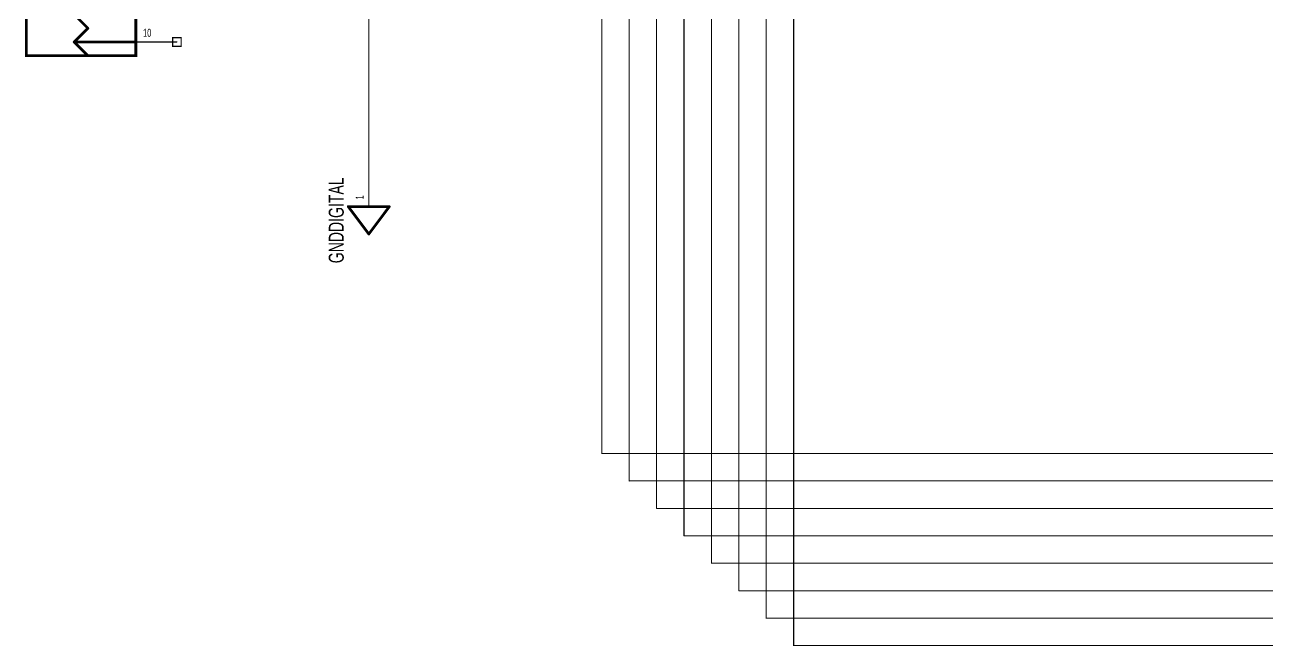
# Model space of a CAD drawing. Extents: x 0 to 23.8, y -0.1 to 21.2.
# Drawn here: x 2.245 to 6.778, y 4.807 to 7.071 of the extents above; entities that cross this region are included whole.
import ezdxf
from ezdxf.enums import TextEntityAlignment as Align

# ---------------------------------------------------------------- set-up
doc = ezdxf.new("R2010")
doc.units = 0
for name, color, linetype in [('Element', 253, 'CONTINUOUS'), ('Net', 50, 'CONTINUOUS'), ('Pin', 50, 'CONTINUOUS')]:
    doc.layers.add(name, color=color, linetype=linetype)

msp = doc.modelspace()

# ---------------------------------------------------------------- linework, layer by layer
at = {"layer": 'Element', "linetype": 'CONTINUOUS', "const_width": 0.0098}
for points in [[(2.25, 7.9591), (2.65, 7.9591), (2.65, 6.9591), (2.25, 6.9591), (2.25, 7.9591)], [(2.425, 7.1091), (2.475, 7.0591)], [(2.425, 7.0091), (2.475, 7.0591)], [(2.425, 7.0091), (2.475, 6.9591)], [(2.425, 7.0091), (2.65, 7.0091)], [(3.425, 6.4091), (3.575, 6.4091)], [(3.425, 6.4091), (3.5, 6.3091)], [(3.5, 6.3091), (3.575, 6.4091)]]:
    msp.add_lwpolyline(points, dxfattribs=at)
at = {"layer": 'Element', "linetype": 'CONTINUOUS', "const_width": 0.0049}
for points in [[(2.4725, 7.0591, 1), (2.4775, 7.0591, 1), (2.4725, 7.0591, 1)], [(2.4725, 7.0591, 1), (2.4775, 7.0591, 1), (2.4725, 7.0591, 1)], [(2.4225, 7.0091, 1), (2.4275, 7.0091, 1), (2.4225, 7.0091, 1)], [(2.4225, 7.0091, 1), (2.4275, 7.0091, 1), (2.4225, 7.0091, 1)], [(2.4225, 7.0091, 1), (2.4275, 7.0091, 1), (2.4225, 7.0091, 1)], [(2.6475, 7.0091, 1), (2.6525, 7.0091, 1), (2.6475, 7.0091, 1)], [(2.4725, 6.9591, 1), (2.4775, 6.9591, 1), (2.4725, 6.9591, 1)], [(3.4225, 6.4091, 1), (3.4275, 6.4091, 1), (3.4225, 6.4091, 1)], [(3.4225, 6.4091, 1), (3.4275, 6.4091, 1), (3.4225, 6.4091, 1)], [(3.5725, 6.4091, 1), (3.5775, 6.4091, 1), (3.5725, 6.4091, 1)], [(3.5725, 6.4091, 1), (3.5775, 6.4091, 1), (3.5725, 6.4091, 1)], [(3.4975, 6.3091, 1), (3.5025, 6.3091, 1), (3.4975, 6.3091, 1)], [(3.4975, 6.3091, 1), (3.5025, 6.3091, 1), (3.4975, 6.3091, 1)]]:
    msp.add_lwpolyline(points, format="xyb", dxfattribs=at)
at = {"layer": 'Net', "linetype": 'CONTINUOUS', "const_width": 0.0039}
for points in [[(5.05, 11.7591), (5.05, 4.8091)], [(4.85, 11.6591), (4.85, 5.0091)], [(4.65, 11.5591), (4.65, 5.2091)], [(4.45, 11.4591), (4.45, 5.4091)], [(4.35, 9.2591), (4.35, 5.5091)], [(4.55, 9.1591), (4.55, 5.3091)], [(4.75, 9.0591), (4.75, 5.1091)], [(4.95, 8.9591), (4.95, 4.9091)], [(3.5, 7.9091), (3.5, 6.5591)], [(4.35, 5.5091), (7.9, 5.5091)], [(4.45, 5.4091), (8, 5.4091)], [(4.55, 5.3091), (8.1, 5.3091)], [(4.65, 5.2091), (8.2, 5.2091)], [(4.75, 5.1091), (8.3, 5.1091)], [(4.85, 5.0091), (8.4, 5.0091)], [(4.95, 4.9091), (8.5, 4.9091)], [(5.05, 4.8091), (8.6, 4.8091)]]:
    msp.add_lwpolyline(points, dxfattribs=at)
at = {"layer": 'Net', "linetype": 'CONTINUOUS', "const_width": 0.002}
for points in [[(3.499, 6.5591, 1), (3.501, 6.5591, 1), (3.499, 6.5591, 1)], [(4.349, 5.5091, 1), (4.351, 5.5091, 1), (4.349, 5.5091, 1)], [(4.349, 5.5091, 1), (4.351, 5.5091, 1), (4.349, 5.5091, 1)], [(4.449, 5.4091, 1), (4.451, 5.4091, 1), (4.449, 5.4091, 1)], [(4.449, 5.4091, 1), (4.451, 5.4091, 1), (4.449, 5.4091, 1)], [(4.549, 5.3091, 1), (4.551, 5.3091, 1), (4.549, 5.3091, 1)], [(4.549, 5.3091, 1), (4.551, 5.3091, 1), (4.549, 5.3091, 1)], [(4.649, 5.2091, 1), (4.651, 5.2091, 1), (4.649, 5.2091, 1)], [(4.649, 5.2091, 1), (4.651, 5.2091, 1), (4.649, 5.2091, 1)], [(4.749, 5.1091, 1), (4.751, 5.1091, 1), (4.749, 5.1091, 1)], [(4.749, 5.1091, 1), (4.751, 5.1091, 1), (4.749, 5.1091, 1)], [(4.849, 5.0091, 1), (4.851, 5.0091, 1), (4.849, 5.0091, 1)], [(4.849, 5.0091, 1), (4.851, 5.0091, 1), (4.849, 5.0091, 1)], [(4.949, 4.9091, 1), (4.951, 4.9091, 1), (4.949, 4.9091, 1)], [(4.949, 4.9091, 1), (4.951, 4.9091, 1), (4.949, 4.9091, 1)], [(5.049, 4.8091, 1), (5.051, 4.8091, 1), (5.049, 4.8091, 1)], [(5.049, 4.8091, 1), (5.051, 4.8091, 1), (5.049, 4.8091, 1)]]:
    msp.add_lwpolyline(points, format="xyb", dxfattribs=at)
at = {"layer": 'Pin', "linetype": 'CONTINUOUS', "const_width": 0.0039}
for points in [[(2.7843, 7.0248), (2.8157, 7.0248), (2.8157, 6.9933), (2.7843, 6.9933), (2.7843, 7.0248)], [(2.65, 7.0091), (2.8, 7.0091)], [(3.5, 6.4091), (3.5, 6.5591)]]:
    msp.add_lwpolyline(points, dxfattribs=at)
at = {"layer": 'Pin', "linetype": 'CONTINUOUS', "const_width": 0.002}
for points in [[(2.649, 7.0091, 1), (2.651, 7.0091, 1), (2.649, 7.0091, 1)], [(2.799, 7.0091, 1), (2.801, 7.0091, 1), (2.799, 7.0091, 1)], [(3.499, 6.5591, 1), (3.501, 6.5591, 1), (3.499, 6.5591, 1)], [(3.499, 6.4091, 1), (3.501, 6.4091, 1), (3.499, 6.4091, 1)]]:
    msp.add_lwpolyline(points, format="xyb", dxfattribs=at)

# ---------------------------------------------------------------- texts
at = {"layer": 'Element', "width": 0.7}
msp.add_text('GNDDIGITAL', height=0.0547, rotation=90, dxfattribs=at).set_placement((3.425, 6.3591), align=Align.BOTTOM_CENTER)
at = {"layer": 'Pin', "width": 0.7}
msp.add_text('10', height=0.0292, dxfattribs=at).set_placement((2.6762, 7.0572), align=Align.TOP_LEFT)
msp.add_text('1', height=0.0292, rotation=90, dxfattribs=at).set_placement((3.4519, 6.4353), align=Align.TOP_LEFT)

doc.saveas('drawing.dxf')
